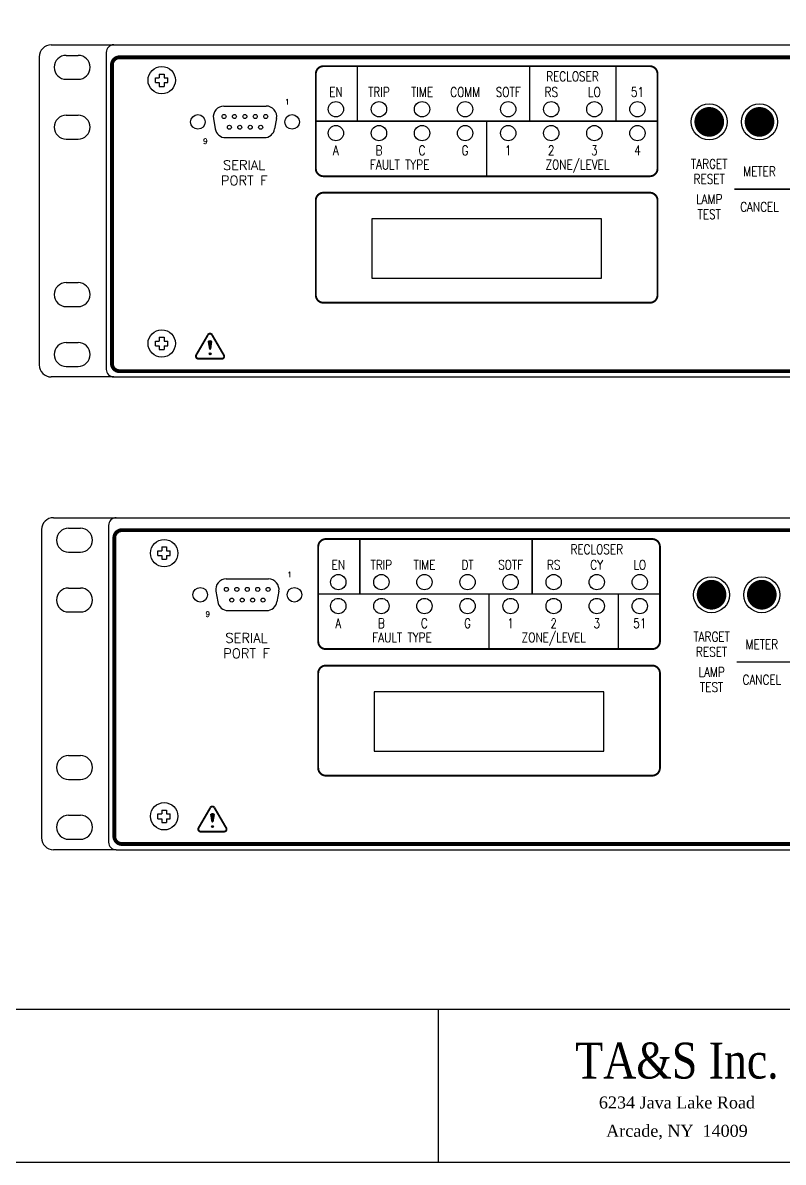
# Model space of a CAD drawing. Header units: inches. Extents: x 4.9 to 38.9, y -1.1 to 21.9.
# Drawn here: x 12.5 to 20.44, y -1.14 to 10.76 of the extents above; entities that cross this region are included whole.
import ezdxf
from ezdxf.enums import TextEntityAlignment as Align

# ---------------------------------------------------------------- set-up
doc = ezdxf.new("R2010")
doc.units = ezdxf.units.IN
doc.header["$MEASUREMENT"] = 0
for name, color, linetype in [('E_TEXT', 250, 'Continuous'), ('F_TITLE1', 5, 'Continuous'), ('F_TITLE2', 6, 'Continuous'), ('F_TITLE4', 4, 'Continuous'), ('P_TITLE', 4, 'Continuous')]:
    doc.layers.add(name, color=color, linetype=linetype)
doc.styles.add('LOGO', font='dutcheb.ttf')
doc.styles.add('ROMAND', font='ROMAND', dxfattribs={"width": 0.875})
doc.styles.add('ROMANS', font='ROMANS')
doc.styles.get("Standard").update_dxf_attribs({"font": 'ARIAL.TTF'})
doc.styles.add('TITLE', font='ARIAL.TTF', dxfattribs={"width": 0.9})

# ---------------------------------------------------------------- blocks, each defined once
blk = doc.blocks.new('TA&S_TBLK')
at = {"layer": 'F_TITLE4', "color": 7}
blk.add_line((13.413, 2.1), (13.413, 0.5), dxfattribs=at)
at = {"layer": 'P_TITLE', "color": 7}
blk.add_line((1.5, 2.1), (35.501, 2.1), dxfattribs=at)
blk.add_lwpolyline([(1.5, 0.5), (35.501, 0.5), (35.501, 23.501), (1.5, 23.501)], close=True, dxfattribs=at)
at = {"layer": 'F_TITLE1', "color": 7, "style": 'LOGO'}
for s, p in [('6234 Java Lake Road', (15.906, 1.062)), ('Arcade, NY  14009', (15.906, 0.766))]:
    blk.add_text(s, height=0.125, dxfattribs=at).set_placement(p, align=Align.CENTER)
at = {"layer": 'F_TITLE2', "color": 7, "style": 'LOGO', "width": 0.84375}
blk.add_text('TA&S Inc.', height=0.375, dxfattribs=at).set_placement((15.906, 1.375), align=Align.CENTER)
at = {"layer": 'F_TITLE2', "color": 7}
for tag, p in [('DESIGNER', (7.952, 1.814)), ('DWG-SCALE', (19.832, 1.815)), ('DATE-ISSUE', (34.297, 1.766)), ('DRAFTER', (7.944, 1.471)), ('SHEET', (33.922, 1.31)), ('SHEET-OF', (34.93, 1.306)), ('CHECKED', (7.935, 1.116))]:
    blk.add_attdef(tag, text='', height=0.125, dxfattribs=at).set_placement(p, align=Align.CENTER)
at = {"layer": 'F_TITLE2', "color": 7, "style": 'TITLE'}
blk.add_attdef('JOB-NAME', text='', height=0.188, dxfattribs=at).set_placement((29.651, 1.763), align=Align.CENTER)
at = {"layer": 'F_TITLE2', "color": 7}
for tag, p in [('DWG-FILE', (19.399, 1.466)), ('PROJ-NO', (19.405, 1.122))]:
    blk.add_attdef(tag, p, '', height=0.125, dxfattribs=at)
at = {"layer": 'F_TITLE4', "color": 7, "style": 'TITLE'}
for tag, height, p in [('PRJ-NAME1', 0.25, (23.633, 1.479)), ('DWG-NAME1', 0.25, (29.651, 1.136)), ('PRJ-NAME2', 0.25, (23.633, 0.969)), ('DWG-NAME2', 0.25, (29.651, 0.705)), ('DWG-NO', 0.188, (34.474, 0.816))]:
    blk.add_attdef(tag, text='', height=height, dxfattribs=at).set_placement(p, align=Align.CENTER)

msp = doc.modelspace()

# ---------------------------------------------------------------- linework, layer by layer
for p, q in [((12.793, 10.533), (13.448, 10.533)), ((12.95, 10.423), (13.075, 10.423)), ((12.95, 10.173), (13.075, 10.173)), ((12.95, 9.798), (13.075, 9.798)), ((12.95, 9.548), (13.075, 9.548)), ((12.95, 8.048), (13.075, 8.048)), ((12.95, 7.798), (13.075, 7.798)), ((12.95, 7.423), (13.075, 7.423)), ((12.95, 7.173), (13.075, 7.173)), ((13.447, 7.063), (30.889, 7.063)), ((12.818, 5.592), (13.473, 5.592)), ((12.974, 5.482), (13.099, 5.482)), ((12.974, 5.232), (13.099, 5.232)), ((12.974, 4.857), (13.099, 4.857)), ((12.974, 4.607), (13.099, 4.607)), ((12.974, 3.107), (13.099, 3.107)), ((12.974, 2.857), (13.099, 2.857)), ((12.974, 2.482), (13.099, 2.482)), ((12.974, 2.232), (13.099, 2.232)), ((13.472, 2.122), (30.914, 2.122))]:
    msp.add_line(p, q)
at = {"extrusion": (0, 1, 0)}
for p, q in [((13.448, 10.533), (30.888, 10.533)), ((12.668, 10.408), (12.668, 7.188)), ((13.447, 7.063), (12.793, 7.063)), ((13.473, 5.592), (30.913, 5.592)), ((12.693, 5.467), (12.693, 2.247)), ((13.472, 2.122), (12.818, 2.122))]:
    msp.add_line(p, q, dxfattribs=at)
at = {"linetype": 'Continuous'}
for p, q in [((13.368, 10.453), (13.368, 7.142)), ((13.883, 10.138), (13.883, 10.188)), ((13.883, 10.188), (13.923, 10.188)), ((13.883, 10.138), (13.923, 10.138)), ((13.923, 10.228), (13.923, 10.188)), ((13.923, 10.228), (13.973, 10.228)), ((13.923, 10.138), (13.923, 10.098)), ((13.973, 10.228), (13.973, 10.188)), ((13.973, 10.188), (14.013, 10.188)), ((13.973, 10.138), (14.013, 10.138)), ((13.973, 10.138), (13.973, 10.098)), ((14.013, 10.138), (14.013, 10.188)), ((13.923, 10.098), (13.973, 10.098)), ((13.883, 7.388), (13.883, 7.438)), ((13.883, 7.438), (13.923, 7.438)), ((13.883, 7.388), (13.923, 7.388)), ((13.923, 7.478), (13.923, 7.438)), ((13.923, 7.478), (13.973, 7.478)), ((13.923, 7.388), (13.923, 7.348)), ((13.973, 7.478), (13.973, 7.438)), ((13.973, 7.438), (14.013, 7.438)), ((13.973, 7.388), (14.013, 7.388)), ((13.973, 7.388), (13.973, 7.348)), ((14.013, 7.388), (14.013, 7.438)), ((14.437, 7.428), (14.437, 7.434)), ((14.437, 7.433), (14.45, 7.356)), ((14.438, 7.424), (14.438, 7.435)), ((14.439, 7.418), (14.439, 7.435)), ((14.44, 7.413), (14.44, 7.436)), ((14.441, 7.407), (14.441, 7.436)), ((14.442, 7.401), (14.442, 7.437)), ((14.443, 7.396), (14.443, 7.437)), ((14.444, 7.39), (14.444, 7.437)), ((14.445, 7.384), (14.445, 7.438)), ((14.446, 7.379), (14.446, 7.438)), ((14.447, 7.373), (14.447, 7.438)), ((14.448, 7.367), (14.448, 7.438)), ((14.449, 7.362), (14.449, 7.439)), ((14.45, 7.356), (14.45, 7.439)), ((14.451, 7.354), (14.451, 7.439)), ((14.452, 7.354), (14.452, 7.439)), ((14.453, 7.354), (14.453, 7.439)), ((14.454, 7.354), (14.454, 7.439)), ((14.455, 7.354), (14.455, 7.439)), ((14.456, 7.354), (14.456, 7.439)), ((14.457, 7.357), (14.457, 7.439)), ((14.47, 7.433), (14.457, 7.356)), ((14.458, 7.363), (14.458, 7.439)), ((14.459, 7.369), (14.459, 7.438)), ((14.46, 7.374), (14.46, 7.438)), ((14.461, 7.38), (14.461, 7.438)), ((14.462, 7.386), (14.462, 7.438)), ((14.463, 7.391), (14.463, 7.437)), ((14.464, 7.396), (14.464, 7.437)), ((14.465, 7.403), (14.465, 7.437)), ((14.466, 7.408), (14.466, 7.436)), ((14.467, 7.414), (14.467, 7.436)), ((14.468, 7.42), (14.468, 7.436)), ((14.469, 7.424), (14.469, 7.435)), ((14.47, 7.428), (14.47, 7.435)), ((13.923, 7.348), (13.973, 7.348)), ((14.446, 7.3), (14.446, 7.309)), ((14.447, 7.299), (14.447, 7.311)), ((14.448, 7.298), (14.448, 7.312)), ((14.449, 7.297), (14.449, 7.313)), ((14.449, 7.297), (14.449, 7.312)), ((14.45, 7.296), (14.45, 7.313)), ((14.451, 7.296), (14.451, 7.314)), ((14.452, 7.296), (14.452, 7.314)), ((14.453, 7.295), (14.453, 7.314)), ((14.454, 7.295), (14.454, 7.314)), ((14.455, 7.295), (14.455, 7.314)), ((14.456, 7.295), (14.456, 7.314)), ((14.457, 7.296), (14.457, 7.314)), ((14.458, 7.296), (14.458, 7.314)), ((14.459, 7.296), (14.459, 7.313)), ((14.46, 7.297), (14.46, 7.312)), ((14.461, 7.298), (14.461, 7.312)), ((14.462, 7.299), (14.462, 7.31)), ((14.463, 7.301), (14.463, 7.309)), ((13.393, 5.512), (13.393, 2.201)), ((13.908, 5.197), (13.908, 5.247)), ((13.908, 5.247), (13.948, 5.247)), ((13.948, 5.287), (13.948, 5.247)), ((13.948, 5.287), (13.998, 5.287)), ((13.998, 5.287), (13.998, 5.247)), ((13.998, 5.247), (14.038, 5.247)), ((14.038, 5.197), (14.038, 5.247)), ((13.908, 5.197), (13.948, 5.197)), ((13.948, 5.197), (13.948, 5.157)), ((13.948, 5.157), (13.998, 5.157)), ((13.998, 5.197), (14.038, 5.197)), ((13.998, 5.197), (13.998, 5.157)), ((13.948, 2.537), (13.948, 2.497)), ((13.948, 2.537), (13.998, 2.537)), ((13.998, 2.537), (13.998, 2.497)), ((13.908, 2.447), (13.908, 2.497)), ((13.908, 2.497), (13.948, 2.497)), ((13.908, 2.447), (13.948, 2.447)), ((13.948, 2.447), (13.948, 2.407)), ((13.948, 2.407), (13.998, 2.407)), ((13.998, 2.497), (14.038, 2.497)), ((13.998, 2.447), (14.038, 2.447)), ((13.998, 2.447), (13.998, 2.407)), ((14.038, 2.447), (14.038, 2.497)), ((14.461, 2.491), (14.475, 2.414)), ((14.462, 2.486), (14.462, 2.493)), ((14.463, 2.483), (14.463, 2.494)), ((14.464, 2.477), (14.464, 2.494)), ((14.465, 2.471), (14.465, 2.495)), ((14.466, 2.466), (14.466, 2.495)), ((14.467, 2.46), (14.467, 2.496)), ((14.468, 2.454), (14.468, 2.496)), ((14.469, 2.449), (14.469, 2.496)), ((14.47, 2.443), (14.47, 2.497)), ((14.471, 2.437), (14.471, 2.497)), ((14.472, 2.432), (14.472, 2.497)), ((14.473, 2.426), (14.473, 2.497)), ((14.474, 2.42), (14.474, 2.497)), ((14.475, 2.415), (14.475, 2.498)), ((14.476, 2.413), (14.476, 2.498)), ((14.477, 2.413), (14.477, 2.498)), ((14.478, 2.412), (14.478, 2.498)), ((14.479, 2.412), (14.479, 2.498)), ((14.48, 2.413), (14.48, 2.498)), ((14.481, 2.413), (14.481, 2.498)), ((14.495, 2.491), (14.481, 2.414)), ((14.482, 2.415), (14.482, 2.498)), ((14.483, 2.422), (14.483, 2.497)), ((14.484, 2.428), (14.484, 2.497)), ((14.485, 2.433), (14.485, 2.497)), ((14.486, 2.439), (14.486, 2.497)), ((14.487, 2.444), (14.487, 2.497)), ((14.488, 2.45), (14.488, 2.496)), ((14.489, 2.455), (14.489, 2.496)), ((14.49, 2.461), (14.49, 2.496)), ((14.491, 2.467), (14.491, 2.495)), ((14.492, 2.473), (14.492, 2.495)), ((14.493, 2.478), (14.493, 2.494)), ((14.494, 2.483), (14.494, 2.494)), ((14.494, 2.487), (14.494, 2.494)), ((14.471, 2.359), (14.471, 2.368)), ((14.472, 2.358), (14.472, 2.37)), ((14.473, 2.357), (14.473, 2.371)), ((14.474, 2.356), (14.474, 2.371)), ((14.474, 2.356), (14.474, 2.371)), ((14.475, 2.355), (14.475, 2.372)), ((14.476, 2.355), (14.476, 2.372)), ((14.477, 2.354), (14.477, 2.373)), ((14.478, 2.354), (14.478, 2.373)), ((14.479, 2.354), (14.479, 2.373)), ((14.48, 2.354), (14.48, 2.373)), ((14.481, 2.354), (14.481, 2.373)), ((14.482, 2.354), (14.482, 2.373)), ((14.483, 2.355), (14.483, 2.372)), ((14.484, 2.355), (14.484, 2.372)), ((14.485, 2.356), (14.485, 2.371)), ((14.486, 2.357), (14.486, 2.37)), ((14.487, 2.358), (14.487, 2.369)), ((14.488, 2.359), (14.488, 2.368))]:
    msp.add_line(p, q, dxfattribs=at)
for points, const_width in [([(13.508, 10.403), (30.828, 10.403, -0.414214), (30.908, 10.323), (30.908, 7.203, -0.414214), (30.828, 7.123), (13.508, 7.123, -0.414214), (13.428, 7.203), (13.428, 10.323, -0.414214)], 0.04), ([(15.638, 10.31), (19.048, 10.31, -0.414214), (19.128, 10.23), (19.128, 9.24, -0.414214), (19.048, 9.16), (15.638, 9.16, -0.414214), (15.558, 9.24), (15.558, 10.23, -0.414214)], 0.02), ([(19.591, 9.728, 1), (19.746, 9.728, 1)], 0.155), ([(20.116, 9.728, 1), (20.271, 9.728, 1)], 0.155), ([(15.638, 8.988), (19.048, 8.988, -0.414214), (19.128, 8.908), (19.128, 7.918, -0.414214), (19.048, 7.838), (15.638, 7.838, -0.414214), (15.558, 7.918), (15.558, 8.908, -0.414214)], 0.02), ([(13.533, 5.462), (30.853, 5.462, -0.414214), (30.933, 5.382), (30.933, 2.262, -0.414214), (30.853, 2.182), (13.533, 2.182, -0.414214), (13.453, 2.262), (13.453, 5.382, -0.414214)], 0.04), ([(15.663, 5.369), (19.073, 5.369, -0.414214), (19.153, 5.289), (19.153, 4.299, -0.414214), (19.073, 4.219), (15.663, 4.219, -0.414214), (15.583, 4.299), (15.583, 5.289, -0.414214)], 0.02), ([(19.615, 4.787, 1), (19.77, 4.787, 1)], 0.155), ([(20.14, 4.787, 1), (20.295, 4.787, 1)], 0.155), ([(15.663, 4.047), (19.073, 4.047, -0.414214), (19.153, 3.967), (19.153, 2.977, -0.414214), (19.073, 2.897), (15.663, 2.897, -0.414214), (15.583, 2.977), (15.583, 3.967, -0.414214)], 0.02)]:
    msp.add_lwpolyline(points, format="xyb", close=True, dxfattribs=dict(const_width=const_width))
at = {"const_width": 0.015}
for points in [[(15.993, 9.735), (15.993, 10.31)], [(17.793, 9.735), (17.793, 10.31)], [(18.693, 9.735), (18.693, 10.31)], [(15.558, 9.735), (19.128, 9.735)], [(17.343, 9.16), (17.343, 9.735)], [(16.018, 4.794), (16.018, 5.369)], [(17.818, 4.794), (17.818, 5.369)], [(17.368, 4.219), (17.368, 4.794)], [(18.718, 4.219), (18.718, 4.794)]]:
    msp.add_lwpolyline(points, dxfattribs=at)
for points in [[(14.597, 9.893, 0.466308), (14.489, 9.764, 0.466308)], [(15.148, 9.764, 0.466308), (15.039, 9.893, 0.466308)], [(14.508, 9.654, 0.36397), (14.616, 9.563, 0.36397)], [(15.019, 9.563, 0.36397), (15.128, 9.654, 0.36397)], [(14.622, 4.952, 0.466308), (14.514, 4.823, 0.466308)], [(15.172, 4.823, 0.466308), (15.064, 4.952, 0.466308)], [(14.533, 4.713, 0.36397), (14.641, 4.622, 0.36397)], [(15.044, 4.622, 0.36397), (15.152, 4.713, 0.36397)]]:
    msp.add_lwpolyline(points, format="xyb")
for points in [[(14.597, 9.893), (15.039, 9.893)], [(14.488, 9.764), (14.508, 9.654)], [(15.147, 9.764), (15.127, 9.654)], [(14.616, 9.563), (15.019, 9.563)], [(14.622, 4.952), (15.064, 4.952)], [(14.513, 4.823), (14.533, 4.713)], [(15.172, 4.823), (15.152, 4.713)], [(14.641, 4.622), (15.044, 4.622)]]:
    msp.add_lwpolyline(points)
at = {"linetype": 'Continuous'}
for points, const_width in [([(15.558, 9.735), (19.128, 9.735)], 0.015), ([(23.616, 9.025), (19.931, 9.025)], 0.015), ([(14.308, 7.291), (14.431, 7.502)], 0.02), ([(14.597, 7.291), (14.474, 7.502)], 0.02), ([(14.33, 7.253), (14.576, 7.253)], 0.02), ([(15.583, 4.794), (19.153, 4.794)], 0.015), ([(23.64, 4.084), (19.955, 4.084)], 0.015), ([(14.333, 2.35), (14.456, 2.561)], 0.02), ([(14.622, 2.35), (14.499, 2.561)], 0.02), ([(14.355, 2.312), (14.6, 2.312)], 0.02)]:
    msp.add_lwpolyline(points, dxfattribs=dict(at, const_width=const_width))
for points in [[(16.143, 8.094), (18.543, 8.094), (18.543, 8.714), (16.143, 8.714)], [(16.168, 3.153), (18.568, 3.153), (18.568, 3.773), (16.168, 3.773)]]:
    msp.add_lwpolyline(points, close=True)
at = {"linetype": 'Continuous', "const_width": 0.02}
for points in [[(14.474, 7.503, 0.575689), (14.431, 7.503, 0.575689)], [(14.309, 7.292, 0.563069), (14.331, 7.253, 0.563069)], [(14.576, 7.253, 0.578182), (14.597, 7.291, 0.578182)], [(14.499, 2.562, 0.575689), (14.456, 2.562, 0.575689)], [(14.333, 2.351, 0.563069), (14.355, 2.312, 0.563069)], [(14.6, 2.312, 0.578182), (14.622, 2.35, 0.578182)]]:
    msp.add_lwpolyline(points, format="xyb", dxfattribs=at)
for centre, radius in [((13.948, 10.163), 0.143), ((15.768, 9.86), 0.08), ((16.218, 9.86), 0.08), ((16.668, 9.86), 0.08), ((17.118, 9.86), 0.08), ((17.568, 9.86), 0.08), ((18.018, 9.86), 0.08), ((18.468, 9.86), 0.08), ((18.918, 9.86), 0.08), ((19.668, 9.728), 0.188), ((20.193, 9.728), 0.188), ((14.326, 9.728), 0.076), ((14.599, 9.784), 0.021), ((14.708, 9.784), 0.021), ((14.817, 9.784), 0.021), ((14.926, 9.784), 0.021), ((15.035, 9.784), 0.021), ((15.31, 9.728), 0.076), ((14.655, 9.672), 0.021), ((14.764, 9.672), 0.021), ((14.873, 9.672), 0.021), ((14.982, 9.672), 0.021), ((15.768, 9.61), 0.08), ((16.218, 9.61), 0.08), ((16.668, 9.61), 0.08), ((17.118, 9.61), 0.08), ((17.568, 9.61), 0.08), ((18.018, 9.61), 0.08), ((18.468, 9.61), 0.08), ((18.918, 9.61), 0.08), ((13.948, 7.413), 0.143), ((13.973, 5.222), 0.143), ((15.793, 4.919), 0.08), ((16.243, 4.919), 0.08), ((16.693, 4.919), 0.08), ((17.143, 4.919), 0.08), ((17.593, 4.919), 0.08), ((18.043, 4.919), 0.08), ((18.493, 4.919), 0.08), ((18.943, 4.919), 0.08), ((19.693, 4.787), 0.188), ((20.218, 4.787), 0.188), ((14.351, 4.787), 0.076), ((14.624, 4.843), 0.021), ((14.733, 4.843), 0.021), ((14.842, 4.843), 0.021), ((14.951, 4.843), 0.021), ((15.06, 4.843), 0.021), ((15.335, 4.787), 0.076), ((14.68, 4.731), 0.021), ((14.789, 4.731), 0.021), ((14.898, 4.731), 0.021), ((15.007, 4.731), 0.021), ((15.793, 4.669), 0.08), ((16.243, 4.669), 0.08), ((16.693, 4.669), 0.08), ((17.143, 4.669), 0.08), ((17.593, 4.669), 0.08), ((18.043, 4.669), 0.08), ((18.493, 4.669), 0.08), ((18.943, 4.669), 0.08), ((13.973, 2.472), 0.143)]:
    msp.add_circle(centre, radius)
at = {"linetype": 'Continuous'}
for centre in [(14.455, 7.305), (14.479, 2.364)]:
    msp.add_circle(centre, 0.00949, dxfattribs=at)
for centre, radius, start, end in [((12.793, 10.408), 0.125, 90, 180), ((13.448, 10.453), 0.08, 90, 180), ((12.95, 10.298), 0.125, 90, 270), ((13.075, 10.298), 0.125, 270, 90), ((12.95, 9.673), 0.125, 90, 270), ((13.075, 9.673), 0.125, 270, 90), ((12.95, 7.923), 0.125, 90, 270), ((13.075, 7.923), 0.125, 270, 90), ((12.95, 7.298), 0.125, 90, 270), ((13.075, 7.298), 0.125, 270, 90), ((12.793, 7.188), 0.125, 180, 270), ((13.447, 7.142), 0.079, 180, 270), ((12.818, 5.467), 0.125, 90, 180), ((12.974, 5.357), 0.125, 90, 270), ((13.099, 5.357), 0.125, 270, 90), ((13.473, 5.512), 0.08, 90, 180), ((12.974, 4.732), 0.125, 90, 270), ((13.099, 4.732), 0.125, 270, 90), ((12.974, 2.982), 0.125, 90, 270), ((13.099, 2.982), 0.125, 270, 90), ((12.974, 2.357), 0.125, 90, 270), ((13.099, 2.357), 0.125, 270, 90), ((12.818, 2.247), 0.125, 180, 270), ((13.472, 2.201), 0.079, 180, 270)]:
    msp.add_arc(centre, radius, start, end)
for centre, radius, start, end in [((14.439, 7.433), 0.00229, 114.4954, 180.0697), ((14.454, 7.407), 0.0321, 60.1201, 119.7369), ((14.469, 7.433), 0.00185, 340.8113, 53.7637), ((14.452, 7.356), 0.002, 190.0021, 236.7048), ((14.454, 7.358), 0.00443, 235.1611, 301.4494), ((14.455, 7.356), 0.002, 303.1837, 349.9568), ((14.464, 2.491), 0.00229, 114.4954, 180.0697), ((14.479, 2.466), 0.0321, 60.1201, 119.7369), ((14.477, 2.415), 0.002, 190.0021, 236.7048), ((14.478, 2.417), 0.00443, 235.1611, 301.4494), ((14.48, 2.415), 0.002, 303.1837, 349.9568), ((14.493, 2.492), 0.00185, 340.8113, 53.7637)]:
    msp.add_arc(centre, radius, start, end, dxfattribs=at)

# ---------------------------------------------------------------- block references
at = {"layer": 'E_TEXT'}
msp.add_blockref('TA&S_TBLK', (3.425, -1.643), dxfattribs=at)

# ---------------------------------------------------------------- texts
at = {"style": 'ROMAND', "width": 0.8}
for s, p in [('RECLOSER', (18.239, 10.153)), ('EN', (15.768, 9.99)), ('TRIP', (16.218, 9.99)), ('TIME', (16.668, 9.99)), ('COMM', (17.118, 9.99)), ('SOTF', (17.568, 9.99)), ('RS', (18.018, 9.99)), ('LO', (18.468, 9.99)), ('51', (18.918, 9.99)), ('A', (15.768, 9.38)), ('B', (16.218, 9.38)), ('C', (16.668, 9.38)), ('G', (17.118, 9.38)), ('1', (17.568, 9.38)), ('2', (18.018, 9.38)), ('3', (18.468, 9.38)), ('4', (18.918, 9.38)), ('FAULT TYPE', (16.434, 9.231)), ('RECLOSER', (18.493, 5.212)), ('EN', (15.793, 5.049)), ('TRIP', (16.243, 5.049)), ('TIME', (16.693, 5.049)), ('DT', (17.143, 5.049)), ('SOTF', (17.593, 5.049)), ('RS', (18.043, 5.049)), ('CY', (18.493, 5.049)), ('LO', (18.943, 5.049)), ('A', (15.793, 4.439)), ('B', (16.243, 4.439)), ('C', (16.693, 4.439)), ('G', (17.143, 4.439)), ('1', (17.593, 4.439)), ('2', (18.043, 4.439)), ('3', (18.493, 4.439)), ('51', (18.943, 4.439)), ('ZONE/LEVEL', (18.043, 4.29)), ('FAULT TYPE', (16.459, 4.29))]:
    msp.add_text(s, height=0.1, dxfattribs=at).set_placement(p, align=Align.CENTER)
at = {"linetype": 'Continuous'}
for s, height, style, p in [('1', 0.055, 'ROMANS', (15.259, 9.911)), ('9', 0.055, 'ROMANS', (14.404, 9.498)), ('SERIAL', 0.1, 'ROMAND', (14.809, 9.226)), ('PORT F', 0.1, 'ROMAND', (14.81, 9.065)), ('1', 0.055, 'ROMANS', (15.283, 4.97)), ('9', 0.055, 'ROMANS', (14.429, 4.557)), ('SERIAL', 0.1, 'ROMAND', (14.834, 4.285)), ('PORT F', 0.1, 'ROMAND', (14.835, 4.124))]:
    msp.add_text(s, height=height, dxfattribs=dict(at, style=style)).set_placement(p, align=Align.CENTER)
at = {"style": 'ROMAND', "width": 0.8}
msp.add_text('ZONE/LEVEL', height=0.1, dxfattribs=at).set_placement((18.626, 9.231), align=Align.RIGHT)
at = {"linetype": 'Continuous', "style": 'ROMAND', "width": 0.8}
for s, p in [('TARGET', (19.668, 9.239)), ('RESET', (19.668, 9.081)), ('METER', (20.193, 9.16)), ('LAMP', (19.668, 8.87)), ('TEST', (19.668, 8.712)), ('CANCEL', (20.193, 8.79)), ('TARGET', (19.693, 4.298)), ('METER', (20.218, 4.219)), ('RESET', (19.693, 4.14)), ('LAMP', (19.693, 3.929)), ('CANCEL', (20.218, 3.849)), ('TEST', (19.693, 3.771))]:
    msp.add_text(s, height=0.1, dxfattribs=at).set_placement(p, align=Align.CENTER)

doc.saveas('drawing.dxf')
